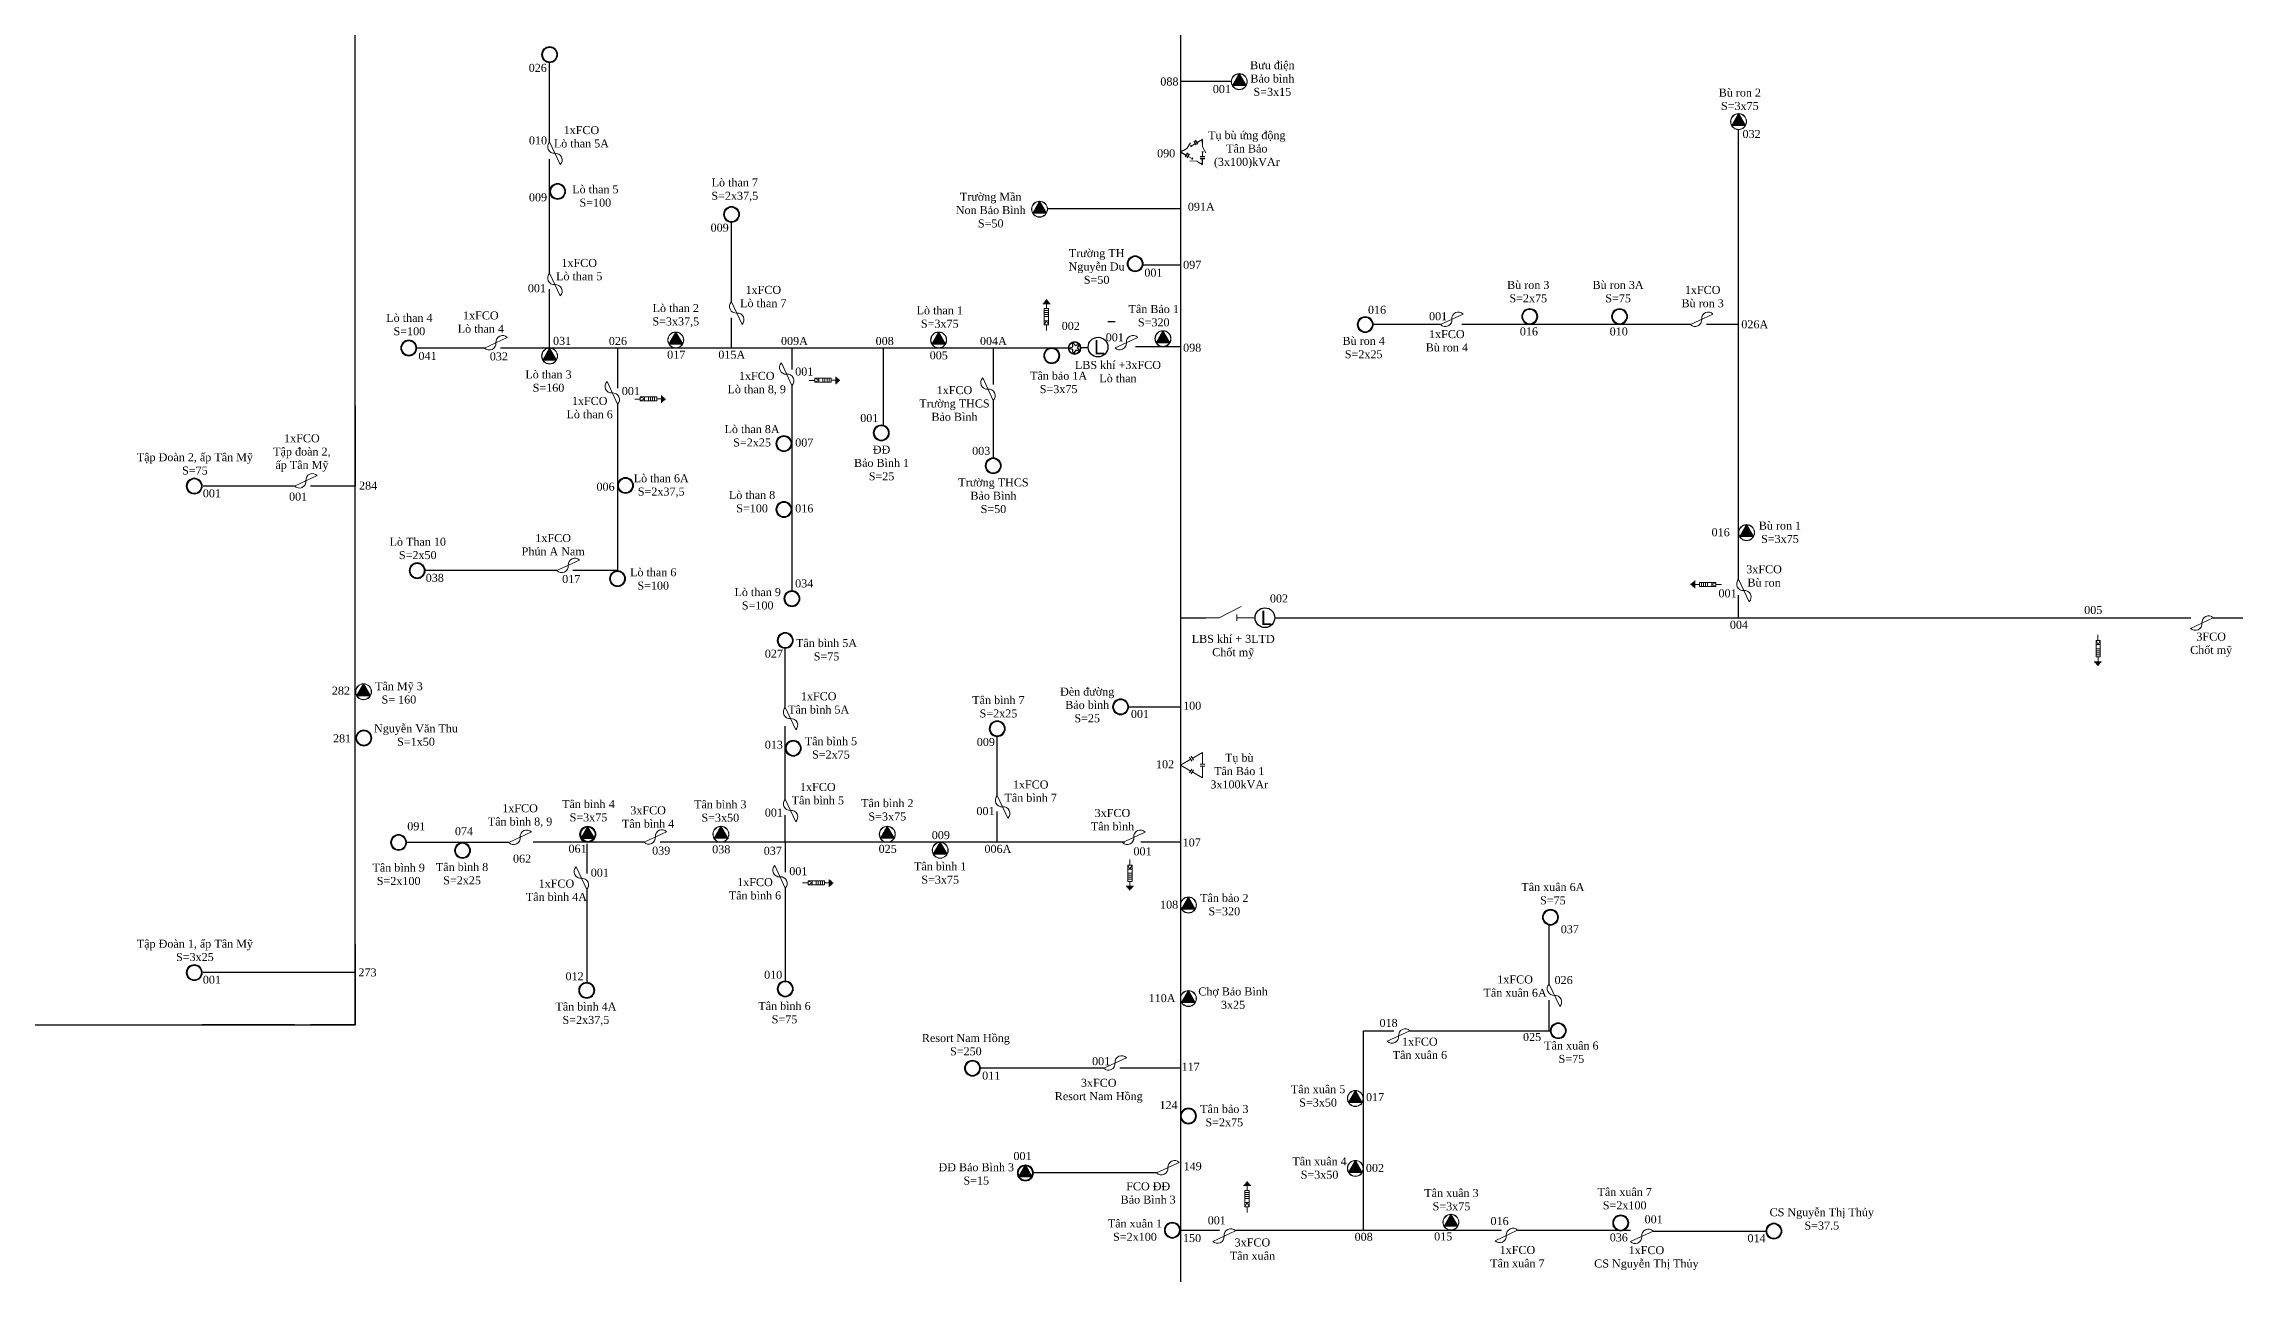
# Model space of a CAD drawing. Header units: inches. Extents: x 4393 to 9189, y -189 to 2360.
# Drawn here: x 5831 to 6587, y 721 to 1145 of the extents above; entities that cross this region are included whole.
import ezdxf
from ezdxf.enums import TextEntityAlignment as Align

# ---------------------------------------------------------------- set-up
doc = ezdxf.new("R2010")
doc.units = ezdxf.units.IN
doc.header["$MEASUREMENT"] = 0
for name, color, linetype, lineweight in [('Day 22kV', 1, 'Continuous', 25), ('TBA', 5, 'Continuous', 18), ('Text', 7, 'Continuous', 15), ('Thiet bi', 3, 'Continuous', 18)]:
    doc.layers.add(name, color=color, linetype=linetype, lineweight=lineweight)
doc.layers.add('TEXT477TANPHU', color=7, linetype='Continuous')
doc.styles.get("Standard").update_dxf_attribs({"font": 'arial.ttf'})
doc.styles.add('TimeNRoman', font='times.ttf')

# ---------------------------------------------------------------- blocks, each defined once
blk = doc.blocks.new('TBA 1P')
h = blk.add_hatch(color=4)
h.set_gradient(color1=(0, 0, 255), one_color=1, tint=1, name='SPHERICAL')
h.paths.add_polyline_path([(0.8, 0.8, 1), (-0.8, 0.8, 1)])
h.paths.add_polyline_path([(-0.77, 0.8, -1), (0.77, 0.8, -1)], flags=16)
at = {"color": 0}
for radius in [0.8, 0.769, 0.759, 0.759, 0.748, 0.737, 0.726, 0.715]:
    blk.add_circle((0, 0.8), radius, dxfattribs=at)
blk = doc.blocks.new('FCO')
at = {"color": 0}
blk.add_lwpolyline([(0, 0, 0.707499), (1.13, 0.53, -0.707499), (2.26, 1.05, -5.301682)], format="xyb", dxfattribs=at)
blk.add_lwpolyline([(0, 0), (2.26, 1.05)], dxfattribs=at)
blk = doc.blocks.new('TBA 3P')
h = blk.add_hatch(color=4)
h.set_gradient(color1=(0, 0, 255), one_color=1, tint=1, name='INVSPHERICAL')
h.paths.add_polyline_path([(-0.01, 1.58), (0, 1.6, 0.414214), (-0.8, 0.8, 0.131652), (-0.69, 0.4), (-0.68, 0.42, -0.12747), (-0.78, 0.8, -0.409402)])
h = blk.add_hatch(color=4)
h.set_gradient(color1=(0, 0, 255), one_color=1, tint=1, name='INVSPHERICAL')
h.paths.add_polyline_path([(0.8, 0.8, 1), (-0.8, 0.8, 1)])
h.paths.add_polyline_path([(-0.78, 0.8, -1), (0.78, 0.8, -1)], flags=16)
h = blk.add_hatch()
h.set_pattern_fill('AR-HBONE', color=4, scale=0.25, style=0)
h.paths.add_polyline_path([(0.69, 0.4), (0.67, 0.4, -0.566432), (-0.67, 0.4), (-0.69, 0.4, 0.57735)])
h = blk.add_hatch(color=4)
h.set_gradient(color1=(0, 0, 255), one_color=1, tint=1, name='SPHERICAL')
h.paths.add_polyline_path([(0, 1.6), (0.01, 1.58, -0.409402), (0.78, 0.8, -0.12747), (0.68, 0.42), (0.69, 0.4, 0.131652), (0.8, 0.8, 0.414214)])
at = {"color": 0}
blk.add_lwpolyline([(0, 1.6, 0, 1.39, 0), (0, 0.4, 0, 0, 0)], format="xyseb", dxfattribs=at)
blk.add_lwpolyline([(-0.69, 0.4), (0.69, 0.4), (0, 1.6)], close=True, dxfattribs=at)
for radius in [0.8, 0.778]:
    blk.add_circle((0, 0.8), radius, dxfattribs=at)
blk = doc.blocks.new('LA')
at = {"color": 0}
for p, q in [((0.52, -1.72), (0.52, -2.28)), ((0.33, -2.28), (0.53, -2.69)), ((0.33, -2.28), (0.74, -2.28)), ((0.33, -3.92), (0.33, -2.28)), ((0.33, -2.69), (0.74, -2.69)), ((0.33, -3.1), (0.74, -3.1)), ((0.33, -3.3), (0.74, -3.3)), ((0.33, -3.51), (0.74, -3.51)), ((0.33, -3.71), (0.74, -3.71)), ((0.74, -3.92), (0.33, -3.92)), ((0.53, -2.69), (0.74, -2.28)), ((0.53, -3.92), (0.53, -4.39)), ((0.74, -2.28), (0.74, -3.92)), ((0.88, -4.39), (0.14, -4.39)), ((0.22, -4.48), (0.8, -4.48)), ((0.3, -4.58), (0.72, -4.58)), ((0.38, -4.67), (0.64, -4.67)), ((0.46, -4.77), (0.56, -4.77))]:
    blk.add_line(p, q, dxfattribs=at)
blk = doc.blocks.new('ALTD')
at = {"color": 0}
for points in [[(3.38, 1.08), (1.27, 0), (0, 0)], [(2.99, 0.31), (2.99, -0.31)], [(2.99, 0), (4.73, 0)]]:
    blk.add_lwpolyline(points, dxfattribs=at)
blk = doc.blocks.new('tuj bù ứng động')
at = {"color": 0}
for points in [[(7851.91, 2811.66), (7850.5, 2810.87), (7852.44, 2809.74)], [(7855.9, 2813.27), (7855.11, 2814.64)], [(7856.45, 2813.59), (7855.66, 2814.96)], [(7858.06, 2813.97), (7858.06, 2815.23), (7856.15, 2814.12)], [(7852.9, 2810.53), (7852.11, 2809.16)], [(7853.45, 2810.21), (7852.66, 2808.84)], [(7857.02, 2807.12), (7858.06, 2806.5), (7858.06, 2808.54)], [(7858.85, 2809.19), (7857.27, 2809.19)], [(7858.85, 2808.54), (7857.27, 2808.54)]]:
    blk.add_lwpolyline(points, dxfattribs=at)
at = {"layer": 'Thiet bi', "zscale": 3.6}
for p, rotation in [((7851.5, 2811.42), 29.99999999999729), ((7858.06, 2813.94), 270), ((7857.13, 2807.07), 149.9999999999897)]:
    blk.add_blockref('ALTD', p, dxfattribs=dict(at, rotation=rotation))
blk = doc.blocks.new('TU BU')
at = {"color": 0}
for points in [[(0.59, -1.02), (0, 0), (-0.59, -1.02)], [(-0.68, -1.18), (-1.27, -2.19), (-0.09, -2.19)], [(-0.48, -1.29), (-0.88, -1.06)], [(-0.39, -1.13), (-0.78, -0.9)], [(-0.09, -2.42), (-0.09, -1.96)], [(0.09, -2.19), (1.27, -2.19), (0.68, -1.18)], [(0.09, -2.42), (0.09, -1.96)], [(0.41, -1.13), (0.8, -0.9)], [(0.5, -1.29), (0.9, -1.06)]]:
    blk.add_lwpolyline(points, dxfattribs=at)
blk = doc.blocks.new('ngoi sao')
at = {"layer": 'Day 22kV', "color": 1}
for p, q in [((7789, 2470), (7803.5, 2474.7)), ((7803.5, 2465.3), (7789, 2470)), ((7803.5, 2474.7), (7803.5, 2490)), ((7803.5, 2490), (7812.5, 2477.6)), ((7803.5, 2450), (7803.5, 2465.3)), ((7812.5, 2462.4), (7803.5, 2450)), ((7812.5, 2477.6), (7827, 2482.3)), ((7827, 2457.7), (7812.5, 2462.4)), ((7827, 2482.3), (7818, 2470)), ((7818, 2470), (7827, 2457.7))]:
    blk.add_line(p, q, dxfattribs=at)
blk = doc.blocks.new('báo sự cố')
at = {"layer": 'Day 22kV', "color": 1, "xscale": 0.1313280000002237, "yscale": 0.1313280000002237, "zscale": 0.1313280000002237}
blk.add_blockref('ngoi sao', (6759.61, 2134.29, 3), dxfattribs=at)
at = {"layer": 'TBA', "xscale": 3.449999999999818, "yscale": 3.449999999999818, "zscale": 3.449999999999818, "rotation": 90}
blk.add_blockref('TBA 1P', (7788, 2458.76), dxfattribs=at)
blk = doc.blocks.new('LBS khí')
blk.add_circle((1.09, -1.12), 3.4)
at = {"layer": 'TEXT477TANPHU', "color": 7, "true_color": 0xffffff, "insert": (-0.34, 1.36), "char_height": 5, "attachment_point": 1}
blk.add_mtext_dynamic_manual_height_columns('L', width=1.1505, gutter_width=1, heights=[0], dxfattribs=at)

msp = doc.modelspace()

# ---------------------------------------------------------------- linework, layer by layer
at = {"color": 5}
for p, q in [((5938.39, 806.83), (5938.39, 1403.42)), ((6120.52, 1040.2), (6120.52, 1013.61)), ((5501.1, 806.83), (5938.39, 806.83))]:
    msp.add_line(p, q, dxfattribs=at)
msp.add_circle((6252.25, 947.18), 3.4)
at = {"layer": 'Day 22kV', "color": 5}
for p, q in [((6223.18, 1088.17), (6177.26, 1088.17)), ((5917.42, 992.58), (5885.97, 992.58)), ((5938.39, 824.8), (5885.97, 824.8))]:
    msp.add_line(p, q, dxfattribs=at)
for points in [[(6223.18, 1210.35), (6223.1, 810.97)], [(6005.49, 1111.25), (6005.49, 1138.61)], [(6240.63, 1132.06), (6223.16, 1132.06)], [(6415.66, 960.47), (6415.66, 1115.52)], [(6005.49, 1065.97), (6005.49, 1105.31)], [(6068.24, 1056.14), (6068.24, 1083.51)], [(6223.15, 1068.78), (6210.21, 1068.78)], [(6005.49, 1040.2), (6005.49, 1060.45)], [(6068.24, 1040.2), (6068.24, 1050.62)], [(6200.59, 1049.28), (6198.06, 1049.28)], [(6312.84, 1048.3), (6289.63, 1048.3)], [(6399.02, 1048.3), (6320.21, 1048.3)], [(6415.66, 1048.3), (6404.54, 1048.3)], [(5983.07, 1040.2), (5959.66, 1040.2)], [(6008.4, 1040.2), (5988.59, 1040.2)], [(6098.66, 1040.2), (6008.4, 1040.2)], [(6028.91, 1040.2), (6028.91, 1026.32)], [(6089.08, 1040.2), (6089.08, 1032.81)], [(6184.46, 1040.2), (6098.66, 1040.2)], [(6158.51, 1040.2), (6158.51, 1027.64)], [(6191.3, 1040.21), (6188.9, 1040.21)], [(6223.14, 1040.65), (6207.57, 1040.65)], [(5938.39, 1020.21), (5938.39, 992.58), (5923.03, 992.58)], [(6028.91, 1020.8), (6028.91, 963.42), (6013.55, 963.42)], [(6089.08, 1027.29), (6089.08, 956.53)], [(6158.51, 1022.12), (6158.51, 1002.36)], [(6579.35, 947.18), (6611.9, 947.18), (6611.93, 1002.83)], [(6008.03, 963.42), (5962.56, 963.42)], [(6415.66, 947.18), (6415.66, 954.95)], [(6223.11, 947.18), (6231.84, 947.18)], [(6255.65, 947.18), (6571.7, 947.18)], [(6086.78, 916.31), (6086.78, 936.59)], [(6205.23, 916.46), (6223.13, 916.46)], [(6086.78, 884.65), (6086.78, 909.74)], [(6159.92, 885.88), (6159.92, 906.15)], [(6086.78, 869.77), (6086.78, 879.13)], [(6159.92, 869.77), (6159.92, 880.36)], [(5991.43, 869.68), (5956.16, 869.68)], [(6038.07, 869.77), (5999.78, 869.77)], [(6018.28, 869.27), (6018.28, 858.95)], [(6066.23, 869.77), (6043.59, 869.77)], [(6203.87, 869.77), (6066.23, 869.77)], [(6086.78, 869.77), (6086.78, 859.45)], [(6223.1, 869.77), (6209.39, 869.77)], [(6086.78, 853.93), (6086.78, 821.94)], [(6018.28, 853.43), (6018.28, 821.44)], [(6350.32, 820.86), (6350.32, 841.13)], [(5938.39, 834.46), (5938.39, 806.83), (5923.03, 806.83)], [(6223.1, 810.97), (6223.1, 692.67)], [(6350.32, 804.75), (6350.32, 815.34)], [(5917.51, 806.83), (5885.67, 806.83)], [(6286.21, 792), (6286.21, 804.75), (6296.74, 804.75)], [(6302.26, 804.75), (6350.68, 804.75)], [(6196.66, 791.84), (6154.13, 791.84)], [(6223.11, 791.84), (6202.18, 791.84)], [(6286.21, 735.97), (6286.21, 792)], [(6214.89, 755.71), (6172.37, 755.71)], [(6223.08, 735.97), (6236.59, 735.97)], [(6242.11, 735.97), (6333.9, 735.97)], [(6339.42, 735.97), (6378.33, 735.97)], [(6386.15, 735.65), (6425.06, 735.65)]]:
    msp.add_lwpolyline(points, dxfattribs=at)

# ---------------------------------------------------------------- block references
at = {"color": 0}
for p in [(6193.59, 1041.63), (6251.16, 948.3)]:
    msp.add_blockref('LBS khí', p, dxfattribs=at)
at = {"layer": 'Day 22kV', "color": 3}
msp.add_blockref('tuj bù ứng động', (-1627.32, -1703.07), dxfattribs=at)
at = {"layer": 'Day 22kV', "color": 6, "xscale": 0.8000000000000539, "yscale": 0.8000000000001819, "zscale": 0.8000000000000539, "rotation": 75.06858282184567}
msp.add_blockref('báo sự cố', (6482.41, -5484.53), dxfattribs=at)
at = {"layer": 'TBA', "xscale": 3.450000000000728, "yscale": 3.450000000000728, "zscale": 3.450000000000728}
for name, p in [('TBA 1P', (6005.49, 1138.61)), ('TBA 3P', (6243.39, 1129.3)), ('TBA 3P', (6415.66, 1115.52)), ('TBA 1P', (6008.25, 1091.45)), ('TBA 1P', (6068.24, 1083.51)), ('TBA 3P', (6174.52, 1085.32)), ('TBA 1P', (6207.49, 1066.48)), ('TBA 1P', (6286.87, 1045.54)), ('TBA 1P', (6343.6, 1048.3)), ('TBA 1P', (6374.59, 1048.3)), ('TBA 1P', (5956.9, 1037.44)), ('TBA 3P', (6049.01, 1040.2)), ('TBA 3P', (6139.7, 1040.2)), ('TBA 3P', (6217.08, 1040.65)), ('TBA 3P', (6005.49, 1034.68)), ('TBA 1P', (6178.7, 1034.81)), ('TBA 1P', (6119.91, 1008.16)), ('TBA 1P', (6086.32, 1004.47)), ('TBA 1P', (6158.51, 996.84)), ('TBA 1P', (5882.91, 989.82)), ('TBA 1P', (6031.67, 990.03)), ('TBA 1P', (6086.32, 981.75)), ('TBA 3P', (6418.42, 973.77)), ('TBA 1P', (5959.8, 960.66)), ('TBA 1P', (6028.91, 957.9)), ('TBA 1P', (6089.08, 951.01)), ('TBA 1P', (6086.78, 936.59)), ('TBA 3P', (5941.3, 918.89)), ('TBA 1P', (6202.47, 913.7)), ('TBA 1P', (6159.92, 906.15)), ('TBA 1P', (6089.54, 899.41)), ('TBA 3P', (6018.58, 869.68)), ('TBA 3P', (6064.58, 869.77)), ('TBA 3P', (6121.98, 869.77)), ('TBA 1P', (6018.68, 869.77)), ('TBA 3P', (6140.22, 864.25)), ('TBA 3P', (6225.86, 845.35)), ('TBA 1P', (6350.76, 841.13)), ('TBA 1P', (5882.91, 822.04)), ('TBA 1P', (6018.28, 815.92)), ('TBA 1P', (6086.78, 816.42)), ('TBA 3P', (6225.86, 813.11)), ('TBA 1P', (6353.44, 801.99)), ('TBA 1P', (6151.37, 789.08)), ('TBA 3P', (6283.45, 778.63)), ('TBA 1P', (6225.85, 772.59)), ('TBA 3P', (6169.61, 752.95)), ('TBA 1P', (6169.61, 752.95)), ('TBA 3P', (6283.45, 754.53)), ('TBA 3P', (6316.41, 735.97)), ('TBA 1P', (6374.98, 735.72)), ('TBA 1P', (6220.32, 733.21)), ('TBA 1P', (6427.82, 732.89))]:
    msp.add_blockref(name, p, dxfattribs=at)
for p, rotation in [((5944.15, 905.71), 90), ((5950.64, 869.68), 270), ((5972.68, 866.92), 270)]:
    msp.add_blockref('TBA 1P', p, dxfattribs=dict(at, rotation=rotation))
at = {"layer": 'Thiet bi', "xscale": 3.450000000000728, "yscale": 3.450000000000728, "zscale": 3.450000000000728}
for name, p, rotation in [('FCO', (6005.49, 1111.25), 270), ('FCO', (6005.49, 1065.97), 270), ('FCO', (6068.24, 1056.14), 270), ('LA', (6178.7, 1040.33), 180), ('FCO', (6028.91, 1020.8), 90), ('FCO', (6089.08, 1027.29), 90), ('LA', (6089.08, 1027.24), 90), ('FCO', (6158.51, 1022.12), 90), ('LA', (6028.91, 1020.8), 90), ('LA', (6415.66, 960.47), 270), ('FCO', (6415.66, 960.47), 270), ('FCO', (6086.78, 916.31), 270), ('TU BU', (6223.13, 896.35), 90), ('FCO', (6086.78, 884.65), 270), ('FCO', (6159.92, 885.88), 270), ('FCO', (6210.92, 873.29), 180), ('FCO', (6086.78, 853.93), 90), ('FCO', (6018.28, 853.43), 90), ('LA', (6086.78, 853.93), 90), ('FCO', (6350.32, 820.86), 270), ('FCO', (6302.26, 804.75), 180), ('LA', (6247.9, 736.19), 180), ('FCO', (6242.07, 735.75), 180), ('FCO', (6339.42, 735.97), 180), ('FCO', (6386.15, 735.65), 180)]:
    msp.add_blockref(name, p, dxfattribs=dict(at, rotation=rotation))
at = {"layer": 'Thiet bi'}
for name, p, xscale, yscale, zscale in [('FCO', (6312.84, 1048.3), 3.450000000000728, 3.450000000000728, 3.450000000000728), ('FCO', (6399.02, 1048.3), 3.450000000000728, 3.450000000000728, 3.450000000000728), ('FCO', (5983.07, 1040.2), 3.450000000000728, 3.450000000000728, 3.450000000000728), ('FCO', (6200.56, 1040.22), 3.450000000000728, 3.450000000000728, 3.450000000000728), ('FCO', (5917.51, 992.58), 3.450000000000728, 3.450000000000728, 3.450000000000728), ('FCO', (6008.03, 963.42), 3.450000000000728, 3.450000000000728, 3.450000000000728), ('ALTD', (6231.84, 947.18), 3.600000000000364, 3.600000000000364, 3.600000000000364), ('FCO', (6571.6, 943.51), 3.450000000000728, 3.450000000000728, 3.450000000000728), ('LA', (6537.83, 947.18), 3.450000000000728, 3.450000000000728, 3.450000000000728), ('FCO', (5991.43, 869.68), 3.450000000000728, 3.450000000000728, 3.450000000000728), ('FCO', (6038.07, 869.77), 3.450000000000728, 3.450000000000728, 3.450000000000728), ('LA', (6203.87, 869.77), 3.450000000000728, 3.450000000000728, 3.450000000000728), ('FCO', (6196.66, 791.84), 3.450000000000728, 3.450000000000728, 3.450000000000728), ('FCO', (6214.89, 755.71), 3.450000000000728, 3.450000000000728, 3.450000000000728)]:
    msp.add_blockref(name, p, dxfattribs=dict(at, xscale=xscale, yscale=yscale, zscale=zscale))

# ---------------------------------------------------------------- texts
at = {"layer": 'Text', "style": 'TimeNRoman'}
for s, p in [('026', (6001.41, 1135.44)), ('088', (6219.3, 1130.73)), ('001', (6237.4, 1128.12)), ('010', (6001.48, 1110.43)), ('032', (6420.14, 1112.62)), ('090', (6218.18, 1105.97)), ('009', (6001.48, 1090.8)), ('091A', (6230.29, 1087.53)), ('009', (6064.15, 1080.33)), ('001', (6213.79, 1064.8)), ('097', (6227.16, 1067.51)), ('001', (6001.11, 1059.44)), ('016', (6290.93, 1052.01)), ('001', (6312, 1049.79)), ('031', (6009.79, 1041.29)), ('026', (6029.06, 1041.24)), ('009A', (6089.94, 1041.25)), ('008', (6121.08, 1041.24)), ('004A', (6158.58, 1041.24)), ('002', (6185.27, 1046.44)), ('001', (6200.46, 1042.54)), ('016', (6343.32, 1044.54)), ('010', (6374.31, 1044.54)), ('026A', (6421.23, 1047)), ('041', (5963.36, 1036.1)), ('032', (5987.98, 1035.93)), ('017', (6049.17, 1036.53)), ('015A', (6068.33, 1036.53)), ('005', (6139.73, 1036.3)), ('098', (6227.15, 1038.93)), ('001', (6093.34, 1030.71)), ('001', (6033.51, 1023.98)), ('001', (6115.78, 1014.68)), ('007', (6093.34, 1006.23)), ('003', (6154.38, 1003.36)), ('001', (5888.98, 988.73)), ('001', (5918.72, 987.58)), ('284', (5942.87, 991.37)), ('006', (6024.79, 991)), ('016', (6093.34, 983.51)), ('016', (6409.46, 975.29)), ('038', (5965.87, 959.57)), ('017', (6012.94, 959.15)), ('034', (6093.32, 957.64)), ('002', (6257.1, 952.45)), ('001', (6411.85, 954.23)), ('004', (6415.78, 943.37)), ('005', (6538.02, 948.48)), ('027', (6082.84, 933.41)), ('282', (5933.5, 920.65)), ('001', (6209.15, 912.62)), ('100', (6227.17, 915.46)), ('281', (5933.89, 904.19)), ('013', (6082.84, 902)), ('009', (6155.98, 902.98)), ('102', (6217.8, 895.28)), ('091', (5959.51, 873.89)), ('001', (6082.85, 878.62)), ('001', (6155.86, 879.13)), ('074', (5975.95, 872.19)), ('061', (6015.13, 866.17)), ('009', (6140.44, 870.84)), ('107', (6227, 868.31)), ('062', (5995.98, 862.73)), ('039', (6043.98, 865.51)), ('038', (6064.71, 865.96)), ('037', (6082.47, 865.43)), ('025', (6122.11, 866.1)), ('006A', (6160.13, 866.1)), ('001', (6210.03, 865.25)), ('001', (6022.8, 857.9)), ('001', (6091.3, 858.4)), ('108', (6219.2, 846.87)), ('037', (6357.43, 838.38)), ('001', (5888.98, 820.95)), ('273', (5942.66, 823.5)), ('012', (6014.11, 822.17)), ('010', (6082.61, 822.67)), ('026', (6355.3, 820.86)), ('110A', (6216.77, 814.63)), ('018', (6294.91, 806.08)), ('025', (6344.41, 801.22)), ('001', (6195.75, 792.88)), ('117', (6226.6, 790.94)), ('011', (6157.82, 787.88)), ('124', (6219, 777.73)), ('017', (6290.26, 780.49)), ('001', (6168.62, 760.17)), ('149', (6227.32, 756.65)), ('002', (6290.22, 756.05)), ('001', (6235.64, 738)), ('016', (6333.21, 737.74)), ('001', (6386.36, 738.34)), ('150', (6227.11, 731.88)), ('008', (6286.32, 732.32)), ('015', (6313.75, 732.45)), ('036', (6374.34, 732.1)), ('014', (6421.86, 731.84))]:
    msp.add_text(s, height=2.76, dxfattribs=at).set_placement(p, align=Align.CENTER)
at = {"layer": 'Text', "char_height": 2.76, "attachment_point": 5, "style": 'TimeNRoman'}
for s, insert, width in [('B{\\fTimes New Roman|b0|i0|c163|p18;ư}u {\\fTimes New Roman|b0|i0|c238|p18;đ}iện\\PBảo bình\\PS=3x15', (6254.82, 1133.12), 25.3357), ('Bù ron 2\\PS=3x75', (6416.09, 1125.95), 32.4108), ('1xFCO\\PLò than 5A', (6016.45, 1113.03), 21.5504), ('Tụ bù ứng động\\PTân Bảo\\P(3x100)kVAr', (6246, 1108.55), 36.0086), ('Lò than 5\\PS=100', (6021.27, 1092.62), 36.0086), ('Lò than 7\\PS=2x37,5', (6069.36, 1094.67), 36.0086), ('Tr{\\fTimes New Roman|b0|i0|c163|p18;ư}ờng Mần Non Bảo Bình\\PS=50', (6157.66, 1087.74), 25.3357), ('Tr{\\fTimes New Roman|b0|i0|c163|p18;ư}ờng TH\\PNguyễn Du\\PS=50', (6194.2, 1068.29), 25.3357), ('1xFCO\\PLò than 5', (6015.7, 1067.23), 21.5504), ('1xFCO\\PLò than 7', (6079.2, 1057.93), 21.5504), ('Bù ron 3\\PS=2x75', (6343.1, 1059.63), 36.0086), ('Bù ron 3A\\PS=75', (6374.09, 1059.63), 36.0086), ('1xFCO\\PBù ron 3', (6403.25, 1057.92), 21.5504), ('Lò than 4\\PS=100', (5957.11, 1048.28), 36.0086), ('1xFCO\\PLò than 4', (5981.76, 1049.12), 21.5504), ('Lò than 2\\PS=3x37,5', (6049.01, 1051.35), 36.0086), ('Lò than 1\\PS=3x75', (6140.07, 1050.87), 23.4719), ('Tân Bảo 1\\PS=320', (6213.89, 1051.33), 23.4719), ('Bù ron 4\\PS=2x25', (6286.32, 1040.34), 36.0086), ('1xFCO\\PBù ron 4', (6315.01, 1042.68), 21.5504), ('LBS khí +3xFCO\\PLò than', (6201.55, 1032.04), 36.5748), ('Lò than 3\\PS=160', (6005.1, 1028.78), 36.0086), ('1xFCO\\PLò than 8, 9 ', (6076.93, 1027.97), 21.5504), ('Tân bảo 1A\\PS=3x75', (6181.08, 1028.31), 32.4108), ('1xFCO\\PLò than 6', (6019.3, 1019.64), 21.5504), ('1xFCO\\PTr{\\fTimes New Roman|b0|i0|c163|p18;ư}ờng THCS\\PBảo Bình', (6145.15, 1021.06), 28.0373), ('Lò than 8A\\PS=2x25', (6075.33, 1009.91), 36.0086), ('1xFCO\\PTập đoàn 2, ấp Tân Mỹ', (5920.03, 1004.02), 22.2021), ('ĐĐ\\PBảo Bình 1\\PS=25', (6120, 1000.55), 28.0373), ('Tập Đoàn 2, ấp Tân Mỹ\\PS=75', (5883.11, 1000.23), 40.0822), ('Lò than 6A\\PS=2x37,5', (6043.98, 992.67), 36.0086), ('Lò than 8\\PS=100', (6075.33, 987.19), 36.0086), ('Tr{\\fTimes New Roman|b0|i0|c163|p18;ư}ờng THCS\\PBảo Bình\\PS=50', (6158.6, 989.24), 28.0373), ('Lò Than 10\\PS=2x50', (5960, 971.07), 36.0086), ('1xFCO\\PPhún A Nam', (6006.72, 972.34), 21.5504), ('Bù ron 1\\PS=3x75', (6429.92, 976.64), 32.4108), ('Lò than 6\\PS=100', (6041.22, 960.54), 36.0086), ('3xFCO\\PBù ron', (6424.44, 961.59), 17.9039), ('Lò than 9\\PS=100', (6077.27, 953.7), 36.0086), ('Tân bình 5A\\PS=75', (6101.01, 936.13), 36.0086), ('LBS khí + 3LTD\\PChốt mỹ', (6241.31, 937.15), 37.156), ('3FCO \\PChốt mỹ', (6578.68, 937.92), 36.0086), ('Tân Mỹ 3\\PS= 160', (5953.5, 921.26), 36.0086), ('{\\fTimes New Roman|b0|i0|c238|p18;Đ}èn {\\fTimes New Roman|b0|i0|c238|p18;đ\\fTimes New Roman|b0|i0|c163|p18;ư}ờng\\PBảo bình\\PS=25', (6190.95, 917.1), 36.0086), ('1xFCO\\PTân bình 5A', (6098.3, 917.8), 21.5504), ('Tân bình 7\\PS=2x25', (6160.32, 916.46), 36.0086), ('Nguyễn Văn Thu\\PS=1x50', (5959.39, 906.69), 28.6608), ('Tân bình 5\\PS=2x75', (6102.53, 902.29), 44.3757), ('Tụ bù \\PTân Bảo 1\\P3x100kVAr', (6243.39, 894.26), 36.0086), ('Tân bình{\\H1.118x; }4\\PS=3x75', (6018.89, 880.62), 36.0086), ('Tân bình 3\\PS=3x50', (6064.37, 880.51), 37.465), ('1xFCO\\PTân bình 5', (6098.01, 886.51), 21.5504), ('Tân bình 2\\PS=3x75', (6121.98, 880.92), 36.0086), ('1xFCO\\PTân bình 7', (6171.44, 887.36), 21.5504), ('1xFCO\\PTân bình 8, 9', (5995.28, 878.87), 21.5504), ('3xFCO\\PTân bình 4', (6039.47, 878.45), 21.5504), ('3xFCO\\PTân bình', (6199.65, 877.53), 36.5748), ('Tân bình 9\\PS=2x100', (5953.41, 858.69), 36.0086), ('Tân bình 8\\PS=2x25', (5975.29, 858.9), 36.0086), ('Tân bình 1\\PS=3x75', (6140.22, 859.14), 36.0086), ('1xFCO\\PTân bình 4A', (6007.83, 853.19), 21.5504), ('1xFCO\\PTân bình 6', (6076.33, 853.69), 21.5504), ('Tân xuân 6A\\PS=75', (6351.58, 852), 32.4108), ('Tân bảo 2 \\PS=320', (6238.24, 848.22), 36.0086), ('Tập Đoàn 1, ấp Tân Mỹ\\PS=3x25', (5883.11, 832.45), 40.0822), ('1xFCO\\PTân xuân 6A', (6338.56, 820.13), 32.4108), ('Chợ Bảo Bình\\P3x25', (6241.26, 815.98), 36.0086), ('Tân bình 4A\\PS=2x37,5', (6018.01, 810.47), 36.0086), ('Tân bình 6\\PS=75', (6086.51, 810.97), 36.0086), ('Resort Nam Hồng\\PS=250', (6149.08, 799.94), 32.4108), ('1xFCO\\PTân xuân 6', (6305.7, 798.67), 21.5504), ('Tân xuân 6\\PS=75', (6357.97, 797.33), 32.4108), ('3xFCO\\PResort Nam Hồng', (6194.92, 784.05), 32.0354), ('Tân xuân 5\\PS=3x50', (6270.59, 782.28), 32.4108), ('Tân bảo 3 \\PS=2x75', (6238.24, 775.46), 36.0086), ('ĐĐ Bảo Bình 3\\PS=15', (6152.68, 755.37), 36.0086), ('Tân xuân 4\\PS=3x50', (6271.09, 757.4), 32.4108), ('FCO ĐĐ\\PBảo Bình 3', (6211.98, 748.8), 54.1864), ('Tân xuân 3\\PS=3x75', (6316.6, 746.48), 32.4108), ('Tân xuân 7\\PS=2x100', (6376.36, 746.84), 32.4108), ('CS Nguyễn Thị Thủy\\PS=37.5', (6444.36, 739.84), 38.5259), ('Tân xuân 1\\PS=2x100', (6207.42, 735.97), 32.4108), ('3xFCO\\PTân xuân ', (6247.94, 729.43), 21.5504), ('1xFCO\\PTân xuân 7', (6339.36, 726.84), 21.5504), ('1xFCO\\PCS Nguyễn Thị Thủy', (6383.86, 726.34), 37.0179)]:
    msp.add_mtext(s, dxfattribs=dict(at, insert=insert, width=width))
at = {"layer": 'TEXT477TANPHU', "color": 7, "true_color": 0xffffff, "insert": (6250.76, 949.65), "char_height": 5, "attachment_point": 1}
msp.add_mtext_dynamic_manual_height_columns('L', width=1.1505, gutter_width=1, heights=[0], dxfattribs=at)

doc.saveas('drawing.dxf')
